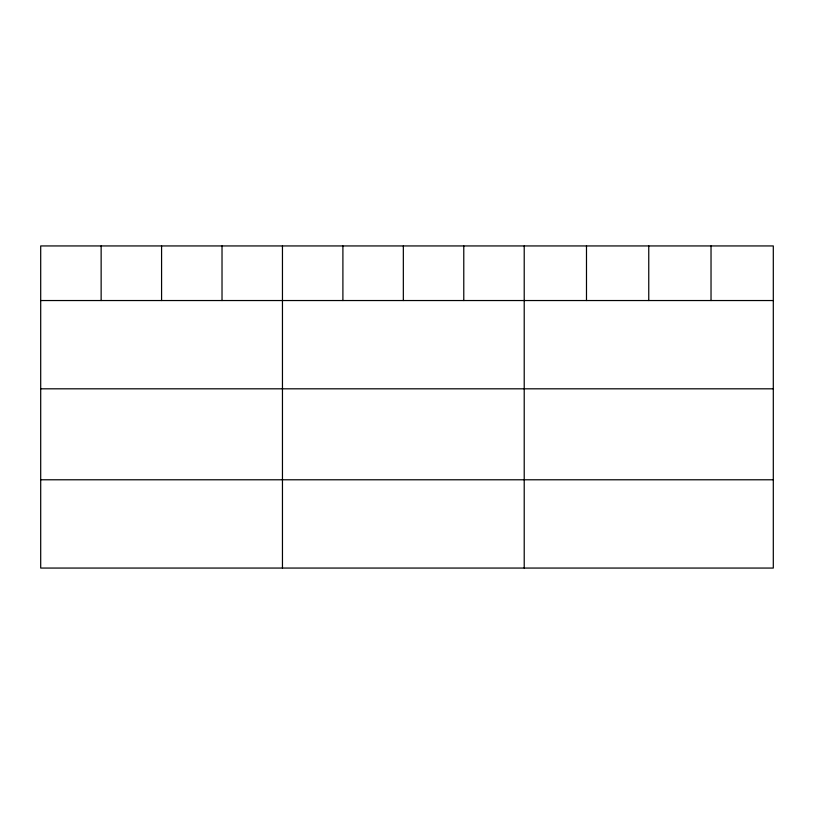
<?xml version="1.0" encoding="UTF-8"?>
<svg xmlns="http://www.w3.org/2000/svg" width="814" height="814" viewBox="0 0 814 814"><rect width="100%" height="100%" fill="white"/><g stroke="black" fill="none" stroke-linecap="round" stroke-linejoin="round"><path stroke-width="1.22" d="M773.3 300.539L773.3 568.06L40.7 568.06L40.7 245.94L773.3 245.94L773.3 300.539L40.7 300.539M40.7 388.817L773.3 388.817M40.7 479.782L773.3 479.782M711.029 245.94L711.029 300.539M648.758 245.94L648.758 300.539M586.487 245.94L586.487 300.539M524.216 245.94L524.216 568.06M463.777 245.94L463.777 300.539M403.337 245.94L403.337 300.539M342.898 245.94L342.898 300.539M282.458 245.94L282.458 568.06M222.019 245.94L222.019 300.539M161.579 245.94L161.579 300.539M101.14 245.94L101.14 300.539"/></g></svg>
